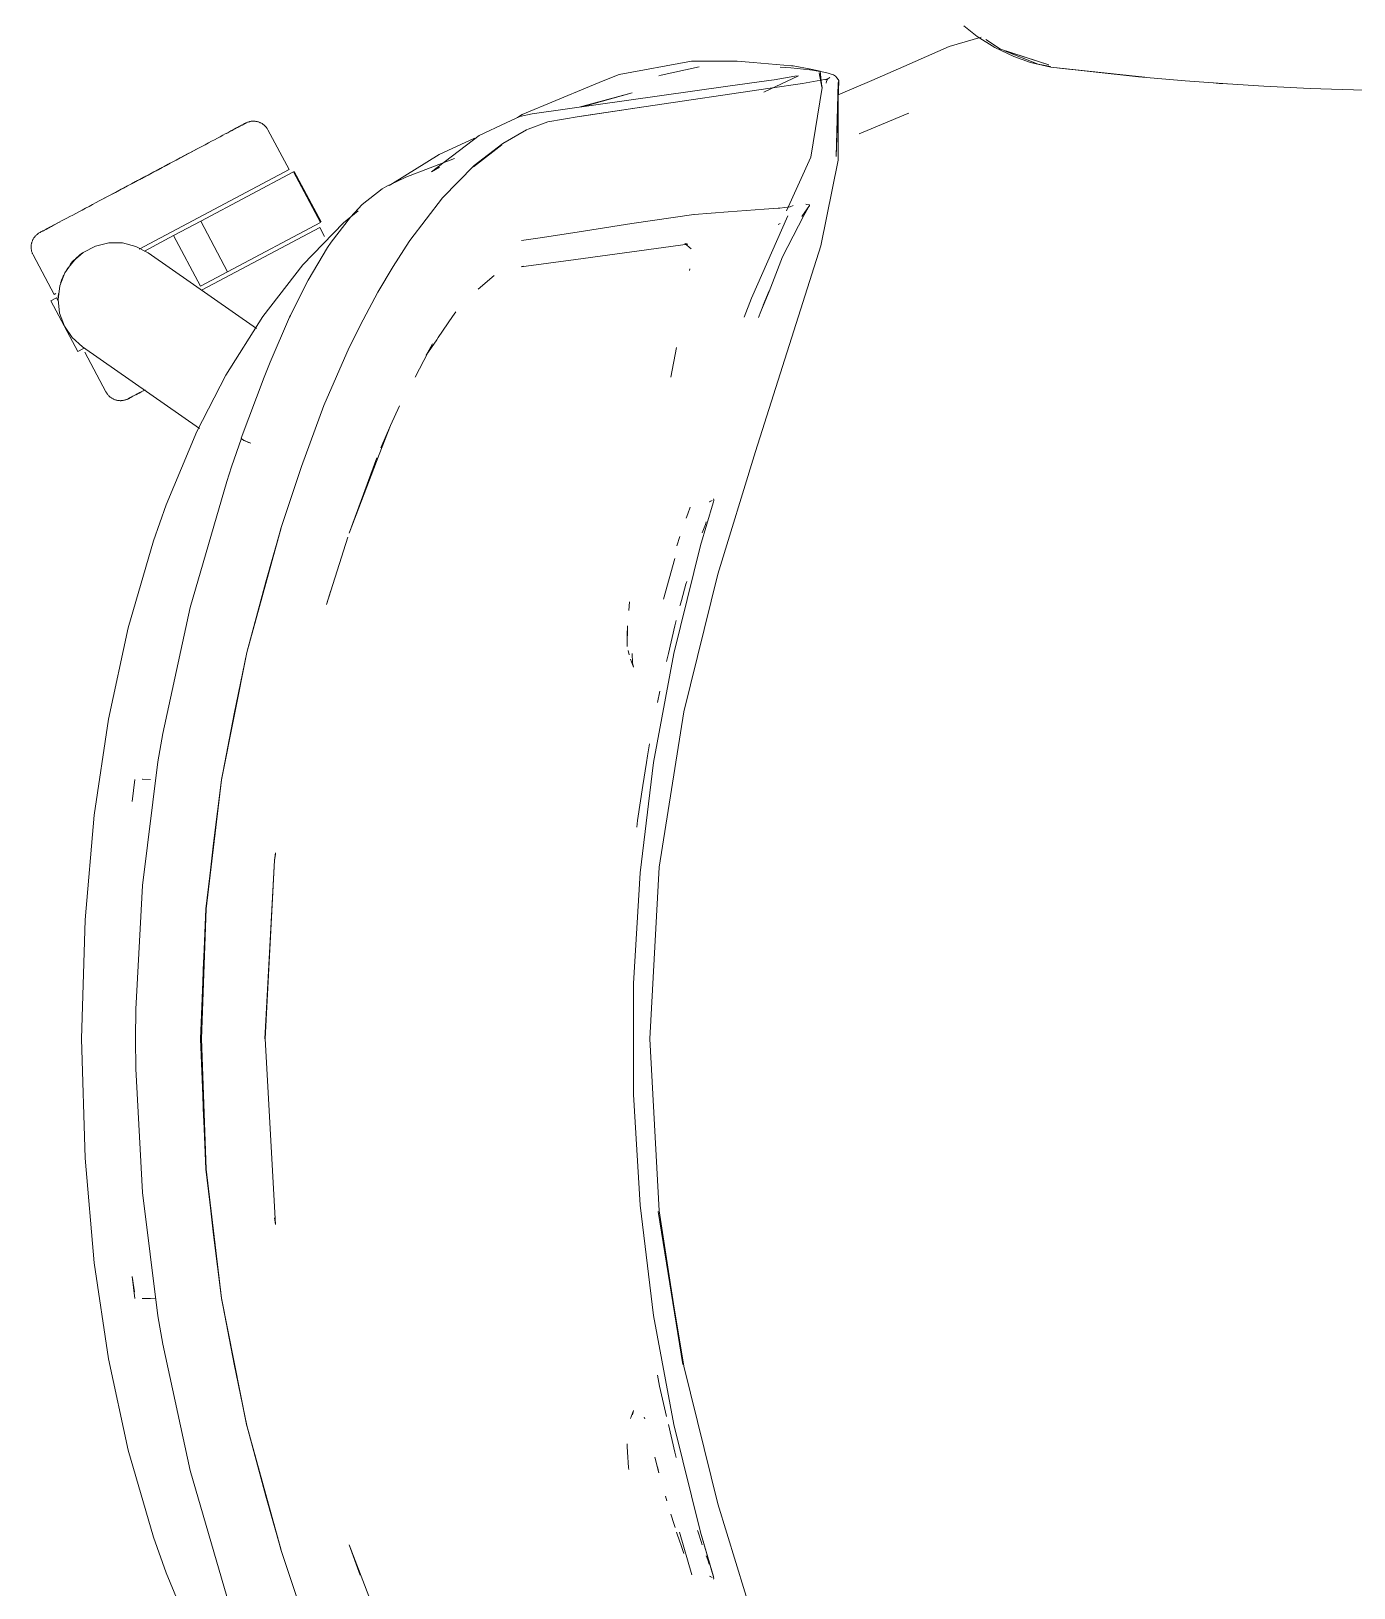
# Model space of a CAD drawing. Header units: millimetres. Extents: x 155927 to 317870, y -36033 to 97293.
# Drawn here: x 168958 to 169281.2, y 10295 to 10675.4 of the extents above; entities that cross this region are included whole.
import ezdxf

# ---------------------------------------------------------------- set-up
doc = ezdxf.new("R2010")
doc.units = ezdxf.units.MM
doc.header["$MEASUREMENT"] = 0
doc.layers.add('G-IMPT', color=8, linetype='CONTINUOUS', lineweight=9)
doc.layers.add('I-FURN', color=8, linetype='CONTINUOUS', lineweight=9)

msp = doc.modelspace()

# ---------------------------------------------------------------- linework, layer by layer
at = {"layer": 'G-IMPT'}
for p, q in [((169182.3, 10671.63), (169190.12, 10673.89)), ((169185.83, 10676.7), (169189.14, 10674.08)), ((169193.46, 10671.35), (169189.14, 10674.08)), ((169194.78, 10670.95), (169191.21, 10673.38)), ((169182.3, 10671.63), (169171.18, 10666.78)), ((169193.46, 10671.35), (169198.04, 10669.16)), ((169194.78, 10670.95), (169197.49, 10670.05)), ((169194.78, 10670.95), (169206.64, 10667.14)), ((169204.01, 10667.35), (169195.82, 10670.55)), ((169197.49, 10670.05), (169206.64, 10667.14)), ((169198.04, 10669.16), (169202.18, 10667.71)), ((169119.31, 10668.05), (169101.62, 10664.81)), ((169121.18, 10666.64), (169111.87, 10664.59)), ((169119.31, 10668.05), (169126.28, 10668.07)), ((169130.45, 10668.07), (169126.28, 10668.07)), ((169134.41, 10667.73), (169130.45, 10668.07)), ((169134.41, 10667.73), (169143.73, 10666.93)), ((169143.56, 10666.41), (169140.97, 10666.62)), ((169143.56, 10666.41), (169148.25, 10665.89)), ((169143.73, 10666.93), (169144.2, 10666.89)), ((169148.45, 10666.08), (169144.2, 10666.89)), ((169148.86, 10665.82), (169148.25, 10665.89)), ((169148.45, 10666.08), (169150.77, 10665.63)), ((169148.86, 10665.82), (169152.14, 10665.28)), ((169151.16, 10661.68), (169150.77, 10665.63)), ((169171.18, 10666.78), (169163.34, 10663.36)), ((169207.14, 10666.55), (169202.18, 10667.71)), ((169207.06, 10666.77), (169204.01, 10667.35)), ((169207.14, 10666.55), (169230.09, 10664.1)), ((169207.14, 10666.55), (169209.95, 10666.22)), ((169207.14, 10666.55), (169228.57, 10664.2)), ((169211.47, 10666.08), (169209.95, 10666.22)), ((169230.09, 10664.1), (169209.95, 10666.22)), ((169077.94, 10655.03), (169094.39, 10661.82)), ((169127.59, 10661.86), (169080.37, 10655.19)), ((169094.39, 10661.82), (169097.76, 10663.21)), ((169101.62, 10664.81), (169097.76, 10663.21)), ((169111.87, 10664.59), (169111.3, 10664.44)), ((169127.59, 10661.86), (169138.25, 10663.3)), ((169137.01, 10660.49), (169145.44, 10664.49)), ((169139.55, 10663.52), (169138.25, 10663.3)), ((169138.56, 10661.47), (169146.41, 10662.59)), ((169144.57, 10664.35), (169139.55, 10663.52)), ((169145.44, 10664.49), (169144.57, 10664.35)), ((169152.68, 10663.69), (169146.41, 10662.59)), ((169148.51, 10644.59), (169151.22, 10661.64)), ((169150.54, 10665.22), (169151.16, 10661.68)), ((169150.54, 10665.22), (169151.22, 10661.64)), ((169152.06, 10663.52), (169153.15, 10664.08)), ((169152.06, 10663.52), (169152.68, 10663.69)), ((169152.14, 10665.28), (169154, 10664.73)), ((169152.33, 10663.15), (169152.25, 10662.65)), ((169152.33, 10663.15), (169152.65, 10663.69)), ((169152.65, 10663.69), (169153.15, 10664.08)), ((169154.54, 10664.41), (169154, 10664.73)), ((169154.54, 10664.41), (169154.92, 10663.92)), ((169154.7, 10644.78), (169155.28, 10663.22)), ((169154.7, 10644.78), (169155.18, 10662.76)), ((169155.31, 10663.34), (169154.92, 10663.92)), ((169155.31, 10663.34), (169155.12, 10662.48)), ((169155.12, 10662.48), (169155.14, 10662.59)), ((169155.14, 10643.89), (169155.18, 10662.76)), ((169155.18, 10662.76), (169155.14, 10662.59)), ((169163.34, 10663.36), (169155.17, 10659.79)), ((169155.28, 10663.22), (169155.18, 10662.76)), ((169228.57, 10664.2), (169239.97, 10663.22)), ((169250.26, 10662.49), (169239.97, 10663.22)), ((169248.22, 10662.62), (169246.8, 10662.76)), ((169248.22, 10662.62), (169250.12, 10662.53)), ((169250.26, 10662.49), (169259.13, 10661.93)), ((169270.44, 10661.39), (169259.13, 10661.93)), ((169104.8, 10660.31), (169091.85, 10656.81)), ((169104.8, 10660.31), (169092.91, 10656.96)), ((169107.68, 10656.92), (169138.56, 10661.47)), ((169270.44, 10661.39), (169278.31, 10661.09)), ((169290.62, 10660.8), (169278.31, 10661.09)), ((169074.02, 10652.97), (169077.38, 10654.54)), ((169076.77, 10654.26), (169077.94, 10655.03)), ((169080.37, 10655.19), (169077.38, 10654.54)), ((169084.24, 10653.22), (169091.91, 10654.53)), ((169107.08, 10656.82), (169091.91, 10654.53)), ((169107.68, 10656.92), (169092.49, 10654.59)), ((169107.08, 10656.82), (169092.49, 10654.59)), ((169160.28, 10650.33), (169172.14, 10655.25)), ((169172.4, 10655.35), (169172.14, 10655.25)), ((169067.44, 10649.91), (169074.02, 10652.97)), ((169073.2, 10647.97), (169079.03, 10651.26)), ((169079.45, 10651.47), (169079.03, 10651.26)), ((169079.45, 10651.47), (169084.24, 10653.22)), ((169055.79, 10640.99), (169067.44, 10649.91)), ((169057.68, 10645.28), (169066.31, 10649.26)), ((169072.97, 10647.64), (169066.02, 10642.25)), ((169066.23, 10642.55), (169073.2, 10647.97)), ((169072.97, 10647.64), (169069.59, 10645.05)), ((169046.23, 10638.16), (169057.68, 10645.28)), ((169061.45, 10644.23), (169049.54, 10639.72)), ((169066.23, 10642.55), (169058.5, 10634.65)), ((169066.02, 10642.25), (169069.59, 10645.05)), ((169148.51, 10644.59), (169142.54, 10631.47)), ((169150.94, 10622.94), (169155.14, 10643.89)), ((169047.31, 10638.64), (169049.54, 10639.72)), ((169055.79, 10640.99), (169057.74, 10642.11)), ((169043.74, 10636.86), (169038.88, 10632.99)), ((169044.88, 10637.47), (169043.74, 10636.86)), ((169044.88, 10637.47), (169047.31, 10638.64)), ((169046.23, 10638.16), (169045.47, 10637.66)), ((169037.89, 10631.47), (169034.31, 10628.55)), ((169035.98, 10629.97), (169038.88, 10632.99)), ((169058.5, 10634.65), (169050.47, 10624.21)), ((169120, 10630.62), (169128.25, 10631.24)), ((169137.09, 10631.87), (169128.25, 10631.24)), ((169137.09, 10631.87), (169140.5, 10632.12)), ((169140.87, 10632.17), (169140.5, 10632.12)), ((169140.87, 10632.17), (169143.33, 10632.45)), ((169143.33, 10632.45), (169143.39, 10632.47)), ((169144.17, 10632.75), (169143.39, 10632.47)), ((169148.15, 10632.79), (169146.31, 10630.08)), ((169148.15, 10632.79), (169146.8, 10630.33)), ((169147.27, 10633.08), (169147.43, 10633.06)), ((169147.43, 10633.06), (169148.12, 10632.91)), ((169148.12, 10632.91), (169148.15, 10632.79)), ((169148.15, 10632.79), (169148.18, 10632.62)), ((169034.31, 10628.55), (169024.35, 10618.25)), ((169035.98, 10629.97), (169031.27, 10623.84)), ((169103.16, 10628.15), (169091.38, 10626.29)), ((169104.71, 10628.4), (169103.16, 10628.15)), ((169119.92, 10630.61), (169104.71, 10628.4)), ((169119.92, 10630.61), (169120, 10630.62)), ((169133.97, 10610.12), (169142.89, 10630.27)), ((169140.51, 10628.1), (169140.95, 10628.37)), ((169141.52, 10620.22), (169146.8, 10630.33)), ((169031.27, 10623.84), (169030.4, 10622.55)), ((169046.42, 10617.86), (169050.31, 10623.96)), ((169050.47, 10624.21), (169050.31, 10623.96)), ((169082.89, 10624.96), (169077.81, 10624.22)), ((169082.89, 10624.96), (169089.72, 10626.03)), ((169089.72, 10626.03), (169091.38, 10626.29)), ((169119.26, 10622.23), (169117.7, 10623.47)), ((169025.67, 10614.55), (169030.4, 10622.55)), ((169091.08, 10619.61), (169118.41, 10623.35)), ((169117.91, 10623.44), (169118.15, 10623.39)), ((169118.41, 10623.35), (169118.15, 10623.39)), ((169134.95, 10572.7), (169150.94, 10622.94)), ((169141.52, 10620.22), (169138.26, 10611.75)), ((169014.55, 10605.65), (169024.35, 10618.25)), ((169046.42, 10617.86), (169042.66, 10611.63)), ((169091.08, 10619.61), (169077.72, 10617.83)), ((169077.72, 10617.83), (169078.19, 10617.97)), ((169118.91, 10617.28), (169118.87, 10616.93)), ((169021.14, 10605.5), (169025.67, 10614.55)), ((169021.14, 10605.5), (169025.36, 10613.95)), ((169021.36, 10605.94), (169025.67, 10614.55)), ((169025.67, 10614.55), (169025.36, 10613.95)), ((169067.22, 10612.33), (169071.13, 10615.67)), ((169039.09, 10604.84), (169042.66, 10611.63)), ((169132.22, 10605.53), (169133.97, 10610.12)), ((169136.25, 10606.85), (169138.27, 10611.96)), ((169138.26, 10611.75), (169136.25, 10606.85)), ((169138.27, 10611.96), (169136.87, 10608.42)), ((169014.55, 10605.65), (169005.57, 10591.36)), ((169021.14, 10605.5), (169016.37, 10594.54)), ((169021.36, 10605.94), (169021.14, 10605.5)), ((169039.09, 10604.84), (169035.7, 10598.11)), ((169057.45, 10600.56), (169060.95, 10605.7)), ((169060.95, 10605.7), (169061.7, 10606.8)), ((169136.25, 10606.85), (169135.69, 10605.44)), ((169029.52, 10583.89), (169035.7, 10598.11)), ((169051.77, 10590.8), (169056.01, 10599)), ((169054.5, 10596.23), (169057.06, 10599.99)), ((169054.5, 10596.23), (169056.01, 10599)), ((169057.06, 10599.99), (169057.45, 10600.56)), ((169114.23, 10590.81), (169115.64, 10598.06)), ((169016.37, 10594.54), (169014.89, 10590.86)), ((169005.57, 10591.36), (168998.48, 10577.58)), ((169014.89, 10590.86), (169009.32, 10575.9)), ((169029.52, 10583.89), (169024.06, 10569.01)), ((169047.95, 10583.86), (169045.75, 10579.01)), ((169045.75, 10579.01), (169043.03, 10571.93)), ((169045.75, 10579.01), (169043.44, 10573.56)), ((168990.96, 10559.61), (168998.48, 10577.58)), ((169009.36, 10575.9), (169006.95, 10568.96)), ((169009.32, 10575.9), (169009.35, 10575.76)), ((169009.35, 10575.76), (169009.36, 10575.9)), ((169009.35, 10575.76), (169009.76, 10575.5)), ((169009.35, 10575.76), (169009.37, 10575.72)), ((169009.76, 10575.5), (169009.37, 10575.72)), ((169010.59, 10575.11), (169009.76, 10575.5)), ((169009.94, 10575.39), (169009.76, 10575.5)), ((169010.59, 10575.11), (169009.94, 10575.39)), ((169010.59, 10575.11), (169011.64, 10574.69)), ((169010.59, 10575.11), (169011.05, 10574.91)), ((169011.64, 10574.69), (169011.05, 10574.91)), ((169035.65, 10552.75), (169042.47, 10571.16)), ((169042.36, 10570.2), (169043.03, 10571.93)), ((169134.95, 10572.7), (169125.77, 10542.72)), ((169005.76, 10565.36), (169006.95, 10568.96)), ((169019.05, 10554.09), (169024.06, 10569.01)), ((169035.65, 10552.75), (169042.36, 10570.2)), ((168996.81, 10534.53), (169005.76, 10565.36)), ((168987.89, 10550.87), (168990.96, 10559.61)), ((169118.41, 10557.42), (169119.03, 10559.08)), ((169121.54, 10549.67), (169124.61, 10560.1)), ((169123.72, 10560.36), (169124.33, 10560.74)), ((169123.72, 10560.36), (169123.93, 10560.5)), ((169124.68, 10560.37), (169124.61, 10560.1)), ((169124.75, 10560.67), (169124.68, 10560.37)), ((169124.72, 10561.13), (169124.81, 10560.89)), ((169124.81, 10560.89), (169124.75, 10560.67)), ((169118.41, 10557.42), (169118.04, 10556.41)), ((169122.7, 10554.87), (169122.94, 10555.53)), ((169010.67, 10523.59), (169019.05, 10554.09)), ((169010.67, 10523.59), (169019.1, 10554)), ((169015.32, 10540.84), (169019.1, 10554)), ((169030.12, 10535.28), (169035.37, 10551.77)), ((169115.7, 10549.66), (169116.43, 10551.88)), ((169122.7, 10554.87), (169121.96, 10552.77)), ((168987.89, 10550.87), (168981.72, 10529.63)), ((169114.99, 10523.35), (169121.54, 10549.67)), ((169115.26, 10546.57), (169112.46, 10536.57)), ((169015.32, 10540.84), (169010.67, 10523.59)), ((169116.85, 10536.25), (169117.96, 10540.25)), ((169117.46, 10509.04), (169125.77, 10542.72)), ((169117.96, 10540.25), (169118.17, 10540.93)), ((169030.12, 10535.28), (169031.2, 10538.72)), ((169116.85, 10536.25), (169116.53, 10535.11)), ((168996.81, 10534.53), (168990.15, 10503.74)), ((169103.97, 10533.86), (169104.18, 10535.95)), ((169116.53, 10535.11), (169116.48, 10534.93)), ((168981.72, 10529.63), (168976.9, 10507.27)), ((169103.57, 10525), (169103.66, 10530.06)), ((169103.66, 10530.06), (169103.57, 10527.79)), ((169115.23, 10530.09), (169113.67, 10523.34)), ((169115.23, 10530.09), (169115.56, 10531.39)), ((169103.57, 10525), (169103.57, 10527.79)), ((169010.67, 10523.59), (169004.5, 10492.47)), ((169010.67, 10523.59), (169004.5, 10492.55)), ((169010.67, 10523.59), (169007.59, 10508.57)), ((169104.11, 10523.01), (169103.82, 10524.05)), ((169105.11, 10519.95), (169104.42, 10521.9)), ((169104.85, 10523.16), (169104.86, 10523.3)), ((169104.89, 10521), (169104.86, 10523.3)), ((169104.89, 10521), (169105.11, 10519.95)), ((169114.99, 10523.35), (169110.06, 10496.69)), ((169113.22, 10521.36), (169113.67, 10523.34)), ((169111.02, 10511.32), (169111.56, 10514.13)), ((168976.9, 10507.27), (168973.41, 10483.85)), ((169004.5, 10492.47), (169007.59, 10508.57)), ((169117.46, 10509.04), (169111.46, 10471.12)), ((168988.96, 10496.82), (168990.15, 10503.74)), ((169108.29, 10496.68), (169108.54, 10498.31)), ((169109.09, 10501.21), (169108.54, 10498.31)), ((168985.15, 10466.65), (168988.96, 10496.82)), ((169110.06, 10496.69), (169106.76, 10469.77)), ((169107.44, 10491.06), (169108.29, 10496.68)), ((168983.31, 10492.55), (168982.66, 10487.14)), ((168987.17, 10492.51), (168985.07, 10492.58)), ((168985.07, 10492.58), (168985.18, 10492.58)), ((169000.67, 10460.95), (169004.5, 10492.55)), ((169000.71, 10460.91), (169004.5, 10492.47)), ((169004.5, 10492.47), (169002.55, 10476.99)), ((169107.44, 10491.06), (169106.15, 10482.53)), ((168973.41, 10483.85), (168971.15, 10458.28)), ((169106.15, 10482.53), (169105.96, 10480.87)), ((169000.71, 10460.91), (169002.55, 10476.99)), ((169015.11, 10429.14), (169017.44, 10472.86)), ((169015.17, 10429.14), (169017.44, 10472.86)), ((169017.44, 10472.86), (169017.7, 10474.64)), ((169017.44, 10472.86), (169017.67, 10474.17)), ((169017.71, 10474.41), (169017.67, 10474.17)), ((169105.11, 10442.7), (169106.76, 10469.77)), ((169111.46, 10471.12), (169109.1, 10429.14)), ((168983.53, 10436.45), (168985.15, 10466.65)), ((169000.67, 10460.95), (168999.34, 10429.14)), ((169000.71, 10460.91), (168999.57, 10429.14)), ((169000.04, 10446.02), (169000.71, 10460.91)), ((168971.15, 10458.28), (168970.3, 10429.14)), ((169000.04, 10446.02), (168999.57, 10429.14)), ((169105.11, 10442.7), (169105.11, 10415.58)), ((168983.53, 10436.45), (168983.44, 10429.14)), ((168970.3, 10429.14), (168971.15, 10399.99)), ((168983.53, 10421.82), (168983.44, 10429.14)), ((168999.34, 10429.14), (169000.67, 10397.32)), ((169000.71, 10397.36), (168999.57, 10429.14)), ((169000.04, 10412.25), (168999.57, 10429.14)), ((169015.17, 10429.14), (169017.67, 10383.8)), ((169111.46, 10387.15), (169109.1, 10429.14)), ((168983.53, 10421.82), (168985.15, 10391.62)), ((169105.11, 10415.58), (169106.76, 10388.51)), ((169000.71, 10397.36), (169000.04, 10412.25)), ((168971.15, 10399.99), (168973.41, 10374.42)), ((169000.67, 10397.32), (169004.5, 10365.73)), ((169002.55, 10381.28), (169000.71, 10397.36)), ((169000.71, 10397.36), (169004.5, 10365.81)), ((168985.15, 10391.62), (168988.96, 10361.45)), ((169110.06, 10361.59), (169106.76, 10388.51)), ((169017.67, 10383.8), (169017.44, 10385.41)), ((169017.44, 10385.41), (169017.67, 10384.1)), ((169017.71, 10383.86), (169017.67, 10384.1)), ((169117.46, 10349.23), (169111.2, 10386.98)), ((169111.2, 10386.98), (169117.19, 10349.61)), ((169111.46, 10387.15), (169117.19, 10349.61)), ((169002.55, 10381.28), (169004.5, 10365.81)), ((168973.41, 10374.42), (168976.9, 10351)), ((168983.31, 10365.72), (168982.66, 10371.14)), ((168983.23, 10367.37), (168982.66, 10371.14)), ((168985.07, 10365.69), (168987.17, 10365.76)), ((168985.07, 10365.69), (168985.18, 10365.69)), ((168988.41, 10365.81), (168987.17, 10365.76)), ((169004.5, 10365.81), (169007.59, 10349.7)), ((169004.5, 10365.81), (169010.71, 10334.56)), ((169010.71, 10334.56), (169004.5, 10365.73)), ((168988.96, 10361.45), (168990.15, 10354.53)), ((169114.99, 10334.92), (169110.06, 10361.59)), ((168990.15, 10354.53), (168996.81, 10323.74)), ((168981.72, 10328.64), (168976.9, 10351)), ((169010.67, 10334.68), (169007.59, 10349.7)), ((169111.04, 10346.96), (169111.51, 10344.33)), ((169125.77, 10315.55), (169117.46, 10349.23)), ((169111.51, 10344.33), (169113.22, 10336.91)), ((169105.11, 10338.32), (169104.42, 10336.37)), ((169105.11, 10338.32), (169104.89, 10337.28)), ((169015.32, 10317.43), (169010.67, 10334.68)), ((169010.67, 10334.68), (169019.1, 10304.27)), ((169010.67, 10334.68), (169019.05, 10304.18)), ((169107.78, 10336.72), (169107.91, 10336.31)), ((169113.67, 10334.93), (169115.23, 10328.18)), ((169114.99, 10334.92), (169121.54, 10308.6)), ((168987.89, 10307.4), (168981.72, 10328.64)), ((169103.57, 10330.23), (169103.58, 10329.53)), ((169103.68, 10328.16), (169103.58, 10329.53)), ((169103.68, 10328.16), (169103.95, 10324.45)), ((169111.37, 10323.1), (169110.38, 10326.96)), ((169115.23, 10328.18), (169115.57, 10326.9)), ((169005.76, 10292.91), (168996.81, 10323.74)), ((169103.95, 10324.45), (169103.99, 10323.97)), ((169111.37, 10323.1), (169110.98, 10324.63)), ((169015.32, 10317.43), (169019.1, 10304.27)), ((169113.28, 10316.31), (169112.95, 10317.43)), ((169125.77, 10315.55), (169134.95, 10285.58)), ((169115.06, 10310.52), (169114.27, 10313.02)), ((169115.31, 10309.74), (169115.06, 10310.52)), ((169116.46, 10306.3), (169115.69, 10308.61)), ((169116.35, 10308.61), (169119.38, 10298.18)), ((169120.91, 10308.6), (169120.76, 10309.06)), ((169120.91, 10308.6), (169121.65, 10306.38)), ((169121.54, 10308.6), (169124.81, 10297.38)), ((169121.54, 10308.6), (169124.6, 10298.07)), ((169121.54, 10308.6), (169124.66, 10297.78)), ((168990.96, 10298.66), (168987.89, 10307.4)), ((169024.06, 10289.26), (169019.05, 10304.18)), ((169035.65, 10305.52), (169038.37, 10298.09)), ((169035.65, 10305.52), (169042.36, 10288.07)), ((169116.46, 10306.3), (169116.71, 10305.58)), ((169117.47, 10303.42), (169116.71, 10305.58)), ((169121.93, 10305.57), (169121.65, 10306.38)), ((169122.92, 10302.82), (169123.27, 10301.85)), ((169123.27, 10301.85), (169123.67, 10300.78)), ((168990.96, 10298.66), (168998.48, 10280.69)), ((169123.72, 10297.92), (169124.33, 10297.53)), ((169123.72, 10297.92), (169123.93, 10297.77)), ((169124.6, 10298.07), (169124.66, 10297.78)), ((169124.81, 10297.38), (169124.68, 10297.14))]:
    msp.add_line(p, q, dxfattribs=at)
at = {"layer": 'I-FURN'}
for p, q in [((169005.41, 10650.26), (169004.8, 10649.94)), ((169006, 10650.57), (169005.41, 10650.26)), ((169005.68, 10650.41), (169006.25, 10650.71)), ((169006.55, 10650.87), (169006, 10650.57)), ((169006.25, 10650.71), (169006.79, 10651)), ((169007.06, 10651.14), (169006.55, 10650.87)), ((169006.79, 10651), (169007.29, 10651.26)), ((169007.55, 10651.4), (169007.06, 10651.14)), ((169007.29, 10651.26), (169007.76, 10651.51)), ((169007.99, 10651.64), (169007.55, 10651.4)), ((169007.76, 10651.51), (169008.19, 10651.74)), ((169008.4, 10651.85), (169007.99, 10651.64)), ((169008.19, 10651.74), (169008.58, 10651.95)), ((169008.78, 10652.05), (169008.4, 10651.85)), ((169008.58, 10651.95), (169008.93, 10652.14)), ((169009.11, 10652.23), (169008.78, 10652.05)), ((169008.93, 10652.14), (169009.25, 10652.31)), ((169009.41, 10652.39), (169009.11, 10652.23)), ((169009.25, 10652.31), (169009.53, 10652.45)), ((169009.67, 10652.53), (169009.41, 10652.39)), ((169009.53, 10652.45), (169009.77, 10652.58)), ((169009.89, 10652.64), (169009.67, 10652.53)), ((169009.77, 10652.58), (169009.97, 10652.69)), ((169010.07, 10652.74), (169009.89, 10652.64)), ((169009.97, 10652.69), (169010.13, 10652.78)), ((169010.21, 10652.81), (169010.07, 10652.74)), ((169010.13, 10652.78), (169010.26, 10652.84)), ((169010.31, 10652.87), (169010.21, 10652.81)), ((169010.26, 10652.84), (169010.34, 10652.88)), ((169010.37, 10652.9), (169010.31, 10652.87)), ((169010.34, 10652.88), (169010.38, 10652.91)), ((169010.39, 10652.91), (169010.37, 10652.9)), ((169010.38, 10652.91), (169010.39, 10652.91)), ((169010.39, 10652.91), (169010.53, 10652.98)), ((169010.53, 10652.98), (169010.68, 10653.05)), ((169010.68, 10653.05), (169010.83, 10653.11)), ((169010.83, 10653.11), (169010.98, 10653.17)), ((169010.98, 10653.17), (169011.13, 10653.21)), ((169011.13, 10653.21), (169011.29, 10653.26)), ((169011.29, 10653.26), (169011.44, 10653.29)), ((169011.44, 10653.29), (169011.6, 10653.32)), ((169011.6, 10653.32), (169011.76, 10653.35)), ((169011.76, 10653.35), (169011.92, 10653.37)), ((169011.92, 10653.37), (169012.08, 10653.38)), ((169012.08, 10653.38), (169012.24, 10653.38)), ((169012.24, 10653.38), (169012.4, 10653.38)), ((169012.4, 10653.38), (169012.57, 10653.37)), ((169012.57, 10653.37), (169012.73, 10653.36)), ((169012.73, 10653.36), (169012.89, 10653.34)), ((169012.89, 10653.34), (169013.04, 10653.31)), ((169013.04, 10653.31), (169013.2, 10653.27)), ((169013.2, 10653.27), (169013.36, 10653.23)), ((169013.36, 10653.23), (169013.51, 10653.19)), ((169013.51, 10653.19), (169013.67, 10653.13)), ((169013.67, 10653.13), (169013.82, 10653.08)), ((169013.82, 10653.08), (169013.96, 10653.01)), ((169013.96, 10653.01), (169014.11, 10652.94)), ((169014.11, 10652.94), (169014.25, 10652.87)), ((169014.25, 10652.87), (169014.39, 10652.78)), ((169014.39, 10652.78), (169014.53, 10652.7)), ((169014.53, 10652.7), (169014.66, 10652.6)), ((169014.66, 10652.6), (169014.79, 10652.51)), ((169014.79, 10652.51), (169014.91, 10652.4)), ((169014.91, 10652.4), (169015.03, 10652.3)), ((169015.03, 10652.3), (169015.15, 10652.18)), ((169015.15, 10652.18), (169015.26, 10652.07)), ((169015.26, 10652.07), (169015.36, 10651.95)), ((169015.36, 10651.95), (169015.46, 10651.82)), ((169015.46, 10651.82), (169015.56, 10651.69)), ((169015.56, 10651.69), (169015.65, 10651.56)), ((169015.65, 10651.56), (169015.74, 10651.42)), ((169015.74, 10651.42), (169015.82, 10651.28)), ((169015.82, 10651.28), (169015.84, 10651.24)), ((169020.99, 10641.56), (169015.84, 10651.24)), ((168997.97, 10646.31), (168997.1, 10645.84)), ((168997.5, 10646.06), (168998.37, 10646.52)), ((168998.83, 10646.77), (168997.97, 10646.31)), ((168998.37, 10646.52), (168999.22, 10646.97)), ((168999.67, 10647.21), (168998.83, 10646.77)), ((169000.48, 10647.64), (168999.67, 10647.21)), ((169001.27, 10648.06), (169000.48, 10647.64)), ((169002.03, 10648.46), (169001.27, 10648.06)), ((169002.76, 10648.86), (169002.03, 10648.46)), ((169003.47, 10649.23), (169002.76, 10648.86)), ((169004.15, 10649.59), (169003.47, 10649.23)), ((169004.8, 10649.94), (169004.15, 10649.59)), ((168989.98, 10642.06), (168990.96, 10642.58)), ((168991.49, 10642.86), (168990.51, 10642.34)), ((168990.96, 10642.58), (168991.93, 10643.1)), ((168992.46, 10643.38), (168991.49, 10642.86)), ((168991.93, 10643.1), (168992.9, 10643.61)), ((168993.41, 10643.88), (168992.46, 10643.38)), ((168992.9, 10643.61), (168993.85, 10644.12)), ((168994.36, 10644.39), (168993.41, 10643.88)), ((168993.85, 10644.12), (168994.79, 10644.62)), ((168995.29, 10644.88), (168994.36, 10644.39)), ((168994.79, 10644.62), (168995.71, 10645.11)), ((168996.2, 10645.37), (168995.29, 10644.88)), ((168995.71, 10645.11), (168996.62, 10645.59)), ((168997.1, 10645.84), (168996.2, 10645.37)), ((168996.62, 10645.59), (168997.5, 10646.06)), ((168982.97, 10638.33), (168983.97, 10638.87)), ((168984.52, 10639.15), (168983.51, 10638.62)), ((168983.97, 10638.87), (168984.98, 10639.4)), ((169020.99, 10641.56), (168984.38, 10622.09)), ((168985.52, 10639.69), (168984.52, 10639.15)), ((168984.98, 10639.4), (168985.98, 10639.93)), ((168986.53, 10640.22), (168985.52, 10639.69)), ((168985.98, 10639.93), (168986.99, 10640.47)), ((168987.53, 10640.76), (168986.53, 10640.22)), ((168986.99, 10640.47), (168987.99, 10641)), ((168988.53, 10641.29), (168987.53, 10640.76)), ((168987.99, 10641), (168988.99, 10641.53)), ((168989.52, 10641.82), (168988.53, 10641.29)), ((168988.99, 10641.53), (168989.98, 10642.06)), ((168990.51, 10642.34), (168989.52, 10641.82)), ((168999.4, 10628.95), (169022.11, 10641.02)), ((169022.11, 10641.02), (169028.68, 10628.66)), ((169028.85, 10628.75), (169022.28, 10641.11)), ((168976.65, 10634.97), (168975.71, 10634.47)), ((168976.14, 10634.7), (168977.08, 10635.2)), ((168977.6, 10635.48), (168976.65, 10634.97)), ((168977.08, 10635.2), (168978.04, 10635.71)), ((168978.56, 10635.99), (168977.6, 10635.48)), ((168978.04, 10635.71), (168979.01, 10636.23)), ((168979.54, 10636.51), (168978.56, 10635.99)), ((168979.01, 10636.23), (168979.99, 10636.75)), ((168980.52, 10637.03), (168979.54, 10636.51)), ((168979.99, 10636.75), (168980.98, 10637.27)), ((168981.51, 10637.56), (168980.52, 10637.03)), ((168980.98, 10637.27), (168981.97, 10637.8)), ((168982.51, 10638.09), (168981.51, 10637.56)), ((168981.97, 10637.8), (168982.97, 10638.33)), ((168983.51, 10638.62), (168982.51, 10638.09)), ((168969.66, 10631.25), (168968.88, 10630.84)), ((168970.46, 10631.68), (168969.66, 10631.25)), ((168971.28, 10632.12), (168970.46, 10631.68)), ((168972.13, 10632.57), (168971.28, 10632.12)), ((168973, 10633.03), (168972.13, 10632.57)), ((168973.88, 10633.5), (168973, 10633.03)), ((168974.79, 10633.98), (168973.88, 10633.5)), ((168974.3, 10633.72), (168975.21, 10634.21)), ((168975.71, 10634.47), (168974.79, 10633.98)), ((168975.21, 10634.21), (168976.14, 10634.7)), ((168962.31, 10627.35), (168961.92, 10627.14)), ((168962.1, 10627.23), (168962.51, 10627.45)), ((168962.74, 10627.58), (168962.31, 10627.35)), ((168962.51, 10627.45), (168962.95, 10627.69)), ((168963.21, 10627.82), (168962.74, 10627.58)), ((168962.95, 10627.69), (168963.43, 10627.94)), ((168963.71, 10628.09), (168963.21, 10627.82)), ((168963.43, 10627.94), (168963.95, 10628.22)), ((168964.24, 10628.38), (168963.71, 10628.09)), ((168963.95, 10628.22), (168964.5, 10628.51)), ((168964.81, 10628.68), (168964.24, 10628.38)), ((168964.5, 10628.51), (168965.09, 10628.82)), ((168965.42, 10629), (168964.81, 10628.68)), ((168966.05, 10629.33), (168965.42, 10629)), ((168966.71, 10629.69), (168966.05, 10629.33)), ((168967.41, 10630.06), (168966.71, 10629.69)), ((168968.13, 10630.44), (168967.41, 10630.06)), ((168968.88, 10630.84), (168968.13, 10630.44)), ((168992.76, 10625.42), (168999.4, 10628.95)), ((168999.4, 10628.95), (169005.97, 10616.59)), ((169028.5, 10627.43), (168999.8, 10612.17)), ((169028.68, 10628.66), (169005.97, 10616.59)), ((169029.69, 10625.19), (169028.5, 10627.43)), ((168958.05, 10623.39), (168958.08, 10623.54)), ((168958.08, 10623.54), (168958.12, 10623.7)), ((168958.12, 10623.7), (168958.17, 10623.85)), ((168958.17, 10623.85), (168958.22, 10624.01)), ((168958.22, 10624.01), (168958.28, 10624.16)), ((168958.28, 10624.16), (168958.34, 10624.3)), ((168958.34, 10624.3), (168958.41, 10624.45)), ((168958.41, 10624.45), (168958.49, 10624.59)), ((168958.49, 10624.59), (168958.57, 10624.73)), ((168958.57, 10624.73), (168958.66, 10624.87)), ((168958.66, 10624.87), (168958.75, 10625)), ((168958.75, 10625), (168958.85, 10625.13)), ((168958.85, 10625.13), (168958.95, 10625.25)), ((168958.95, 10625.25), (168959.06, 10625.37)), ((168959.06, 10625.37), (168959.17, 10625.49)), ((168959.17, 10625.49), (168959.29, 10625.6)), ((168959.29, 10625.6), (168959.41, 10625.7)), ((168959.41, 10625.7), (168959.53, 10625.8)), ((168959.53, 10625.8), (168959.66, 10625.9)), ((168959.66, 10625.9), (168959.8, 10625.99)), ((168959.8, 10625.99), (168959.93, 10626.08)), ((168959.93, 10626.08), (168960.07, 10626.16)), ((168960.07, 10626.16), (168960.11, 10626.18)), ((168960.11, 10626.18), (168960.13, 10626.19)), ((168960.12, 10626.18), (168960.11, 10626.18)), ((168960.16, 10626.2), (168960.12, 10626.18)), ((168960.13, 10626.19), (168960.19, 10626.22)), ((168960.24, 10626.25), (168960.16, 10626.2)), ((168960.19, 10626.22), (168960.29, 10626.27)), ((168960.36, 10626.31), (168960.24, 10626.25)), ((168960.29, 10626.27), (168960.43, 10626.35)), ((168960.53, 10626.4), (168960.36, 10626.31)), ((168960.43, 10626.35), (168960.61, 10626.44)), ((168960.73, 10626.5), (168960.53, 10626.4)), ((168960.61, 10626.44), (168960.83, 10626.56)), ((168960.97, 10626.63), (168960.73, 10626.5)), ((168960.83, 10626.56), (168961.09, 10626.7)), ((168961.25, 10626.78), (168960.97, 10626.63)), ((168961.09, 10626.7), (168961.39, 10626.86)), ((168961.56, 10626.95), (168961.25, 10626.78)), ((168961.39, 10626.86), (168961.72, 10627.03)), ((168961.92, 10627.14), (168961.56, 10626.95)), ((168961.72, 10627.03), (168962.1, 10627.23)), ((168973.67, 10622.86), (168976.95, 10623.64)), ((168976.95, 10623.64), (168980.32, 10623.62)), ((168980.32, 10623.62), (168983.59, 10622.79)), ((168985.7, 10621.66), (168992.76, 10625.42)), ((168992.76, 10625.42), (168999.33, 10613.06)), ((168957.97, 10622.58), (168957.98, 10622.75)), ((168957.98, 10622.42), (168957.97, 10622.58)), ((168957.98, 10622.91), (168958, 10623.07)), ((168957.98, 10622.75), (168957.98, 10622.91)), ((168957.99, 10622.26), (168957.98, 10622.42)), ((168958.01, 10622.1), (168957.99, 10622.26)), ((168958, 10623.07), (168958.02, 10623.23)), ((168958.03, 10621.94), (168958.01, 10622.1)), ((168958.02, 10623.23), (168958.05, 10623.39)), ((168958.06, 10621.78), (168958.03, 10621.94)), ((168958.1, 10621.63), (168958.06, 10621.78)), ((168958.14, 10621.47), (168958.1, 10621.63)), ((168958.19, 10621.32), (168958.14, 10621.47)), ((168958.24, 10621.17), (168958.19, 10621.32)), ((168958.31, 10621.02), (168958.24, 10621.17)), ((168958.37, 10620.87), (168958.31, 10621.02)), ((168958.45, 10620.73), (168958.37, 10620.87)), ((168958.45, 10620.73), (168963.6, 10611.04)), ((168968.97, 10619.95), (168966.67, 10617.17)), ((168968.13, 10619.09), (168970.67, 10621.31)), ((168970.39, 10621.1), (168968.97, 10619.95)), ((168970.67, 10621.31), (168973.67, 10622.86)), ((168983.59, 10622.79), (168986.57, 10621.2)), ((168986.57, 10621.2), (169013, 10602.69)), ((168964.98, 10613.18), (168966.2, 10616.32)), ((168966.2, 10616.32), (168968.13, 10619.09)), ((169005.97, 10616.59), (168999.33, 10613.06)), ((168964.55, 10609.83), (168964.98, 10613.18)), ((168962.78, 10609.48), (168964.18, 10610.22)), ((168962.78, 10609.48), (168969.36, 10597.12)), ((168963.97, 10611.24), (168963.6, 10611.04)), ((168964.18, 10610.22), (168964.09, 10610.17)), ((168964.58, 10609.46), (168964.18, 10610.22)), ((168964.93, 10606.48), (168964.55, 10609.83)), ((168966.11, 10603.32), (168964.93, 10606.48)), ((168968.01, 10600.53), (168966.11, 10603.32)), ((168970.52, 10598.28), (168968.01, 10600.53)), ((168970.75, 10597.86), (168969.36, 10597.12)), ((168999.11, 10578.26), (168970.52, 10598.28)), ((168970.67, 10597.81), (168970.75, 10597.86)), ((168971.11, 10596.91), (168976.26, 10587.23)), ((168976.28, 10587.19), (168976.26, 10587.23)), ((168976.36, 10587.05), (168976.28, 10587.19)), ((168976.44, 10586.91), (168976.36, 10587.05)), ((168976.53, 10586.78), (168976.44, 10586.91)), ((168976.63, 10586.65), (168976.53, 10586.78)), ((168976.73, 10586.53), (168976.63, 10586.65)), ((168976.84, 10586.4), (168976.73, 10586.53)), ((168976.95, 10586.29), (168976.84, 10586.4)), ((168977.06, 10586.18), (168976.95, 10586.29)), ((168977.18, 10586.07), (168977.06, 10586.18)), ((168977.31, 10585.97), (168977.18, 10586.07)), ((168977.44, 10585.87), (168977.31, 10585.97)), ((168977.57, 10585.77), (168977.44, 10585.87)), ((168977.7, 10585.69), (168977.57, 10585.77)), ((168977.84, 10585.61), (168977.7, 10585.69)), ((168977.99, 10585.53), (168977.84, 10585.61)), ((168978.13, 10585.46), (168977.99, 10585.53)), ((168978.28, 10585.4), (168978.13, 10585.46)), ((168981.56, 10585.49), (168981.42, 10585.42)), ((168981.71, 10585.56), (168981.56, 10585.49)), ((168981.76, 10585.59), (168981.71, 10585.57)), ((168981.71, 10585.57), (168981.71, 10585.56)), ((168981.71, 10585.56), (168981.73, 10585.57)), ((168981.73, 10585.57), (168981.79, 10585.61)), ((168981.84, 10585.63), (168981.76, 10585.59)), ((168981.79, 10585.61), (168981.89, 10585.66)), ((168981.96, 10585.7), (168981.84, 10585.63)), ((168981.89, 10585.66), (168982.03, 10585.73)), ((168982.12, 10585.78), (168981.96, 10585.7)), ((168982.03, 10585.73), (168982.21, 10585.83)), ((168982.32, 10585.89), (168982.12, 10585.78)), ((168982.21, 10585.83), (168982.43, 10585.95)), ((168982.56, 10586.02), (168982.32, 10585.89)), ((168982.43, 10585.95), (168982.69, 10586.08)), ((168982.84, 10586.17), (168982.56, 10586.02)), ((168982.69, 10586.08), (168982.98, 10586.24)), ((168983.16, 10586.33), (168982.84, 10586.17)), ((168982.98, 10586.24), (168983.32, 10586.42)), ((168983.52, 10586.52), (168983.16, 10586.33)), ((168983.32, 10586.42), (168983.69, 10586.62)), ((168983.91, 10586.73), (168983.52, 10586.52)), ((168983.69, 10586.62), (168984.1, 10586.84)), ((168984.34, 10586.96), (168983.91, 10586.73)), ((168984.1, 10586.84), (168984.55, 10587.07)), ((168984.8, 10587.21), (168984.34, 10586.96)), ((168984.55, 10587.07), (168985.03, 10587.33)), ((168985.31, 10587.48), (168984.8, 10587.21)), ((168985.03, 10587.33), (168985.55, 10587.6)), ((168985.84, 10587.76), (168985.31, 10587.48)), ((168978.43, 10585.34), (168978.28, 10585.4)), ((168978.58, 10585.28), (168978.43, 10585.34)), ((168978.74, 10585.24), (168978.58, 10585.28)), ((168978.89, 10585.2), (168978.74, 10585.24)), ((168979.05, 10585.16), (168978.89, 10585.2)), ((168979.21, 10585.14), (168979.05, 10585.16)), ((168979.37, 10585.12), (168979.21, 10585.14)), ((168979.53, 10585.1), (168979.37, 10585.12)), ((168979.69, 10585.09), (168979.53, 10585.1)), ((168979.85, 10585.09), (168979.69, 10585.09)), ((168980.01, 10585.1), (168979.85, 10585.09)), ((168980.17, 10585.11), (168980.01, 10585.1)), ((168980.33, 10585.12), (168980.17, 10585.11)), ((168980.49, 10585.15), (168980.33, 10585.12)), ((168980.65, 10585.18), (168980.49, 10585.15)), ((168980.81, 10585.21), (168980.65, 10585.18)), ((168980.96, 10585.26), (168980.81, 10585.21)), ((168981.12, 10585.31), (168980.96, 10585.26)), ((168981.27, 10585.36), (168981.12, 10585.31)), ((168981.42, 10585.42), (168981.27, 10585.36))]:
    msp.add_line(p, q, dxfattribs=at)
for points in [[(168967.52, 10618.37), (168967.85, 10618.79), (168968.19, 10619.22), (168968.62, 10619.61)], [(168964.58, 10609.46), (168964.57, 10609.7), (168964.57, 10610.23), (168964.61, 10610.9), (168964.65, 10611.28)]]:
    msp.add_open_spline(points, degree=3, dxfattribs=at)
msp.add_open_spline([(168965.18, 10613.88), (168965.32, 10614.35), (168965.54, 10614.98), (168965.84, 10615.61), (168965.92, 10615.77)], degree=3, knots=[-0.6, -0.6, -0.6, -0.6, -0.5, -0.4680239, -0.4680239, -0.4680239, -0.4680239], dxfattribs=at)

doc.saveas('drawing.dxf')
